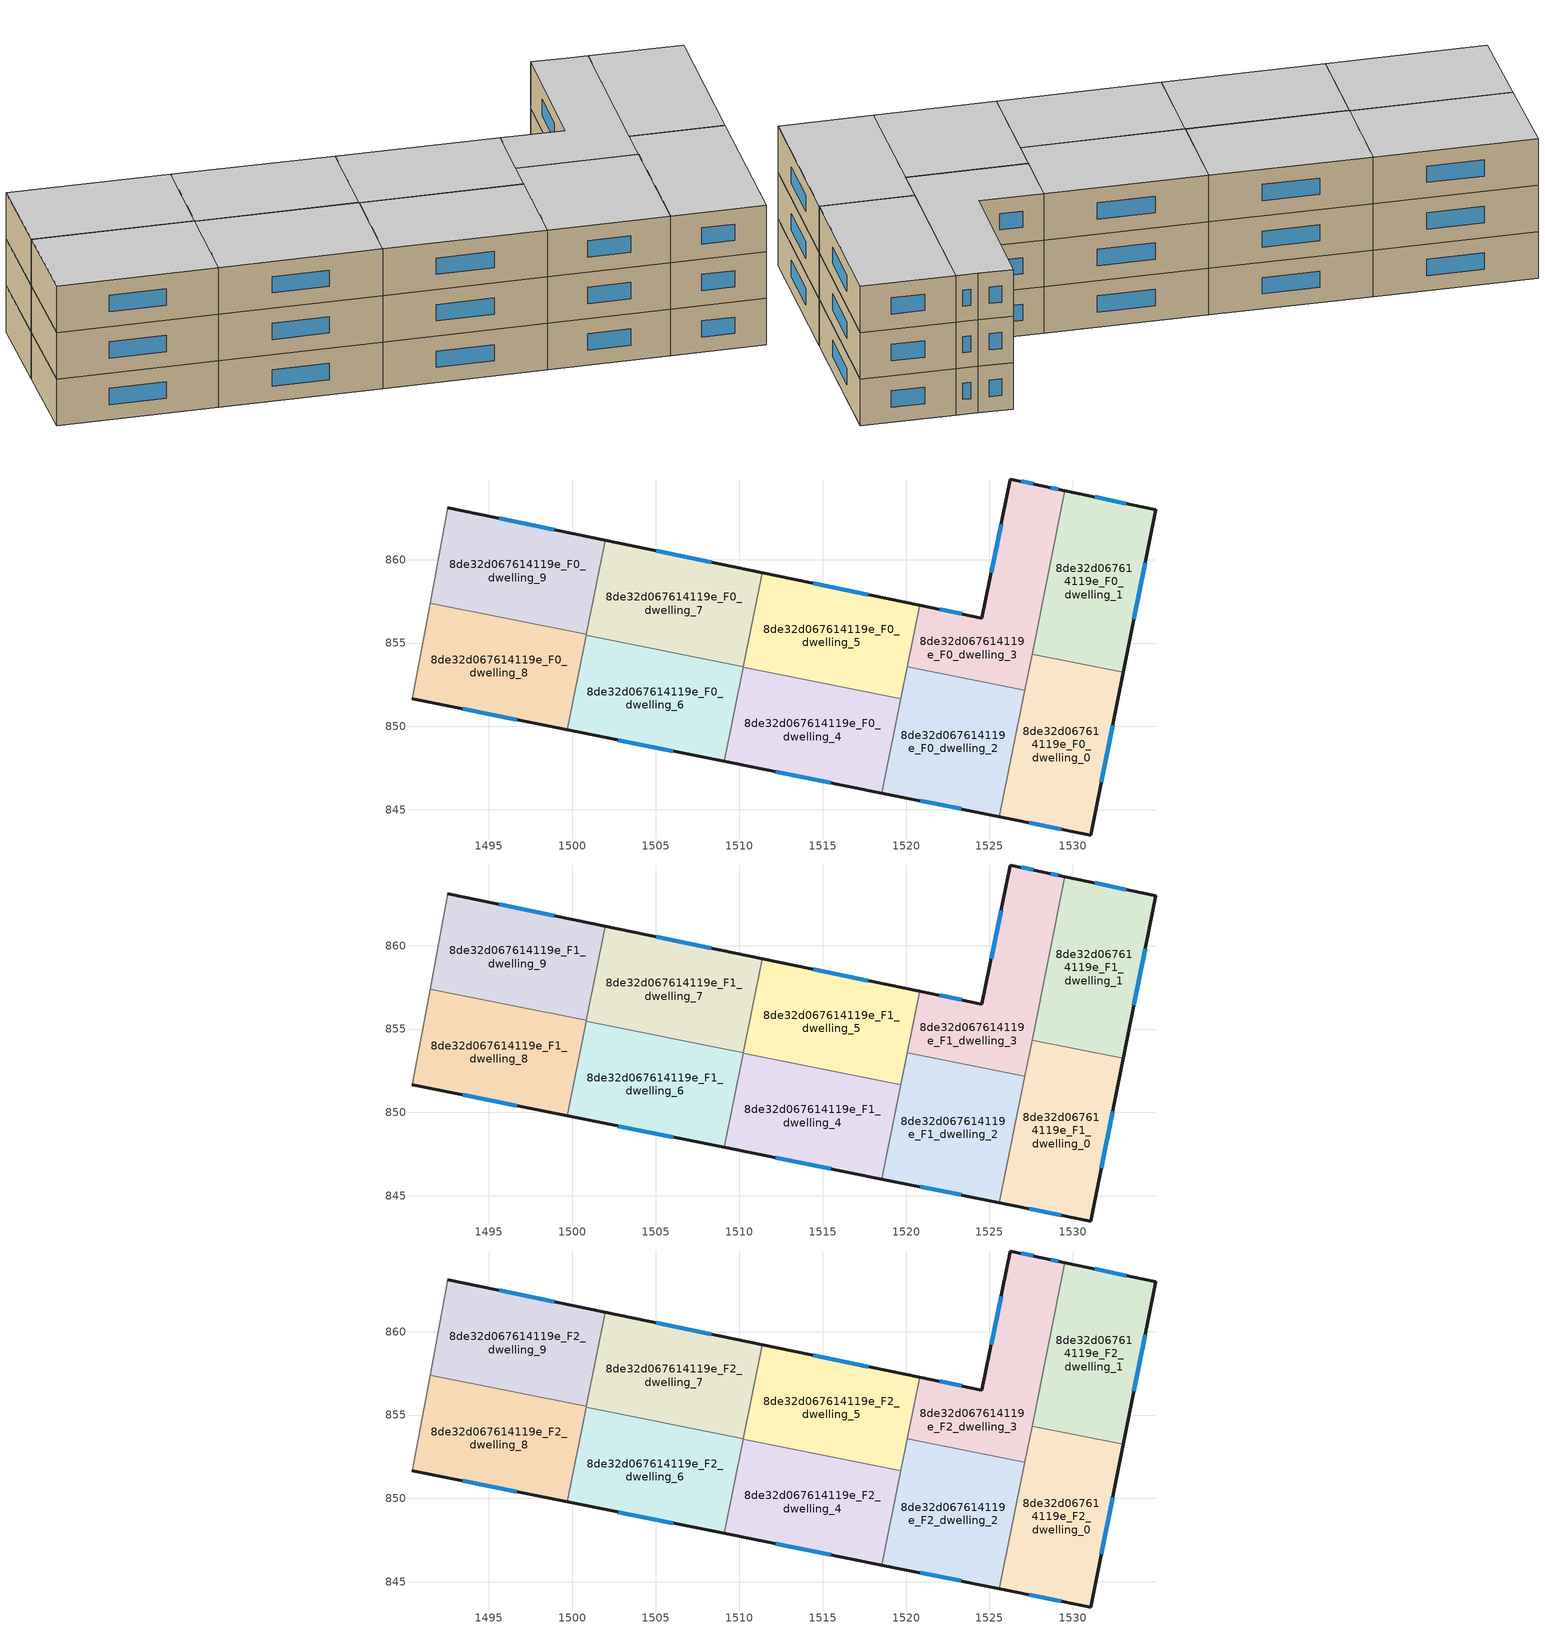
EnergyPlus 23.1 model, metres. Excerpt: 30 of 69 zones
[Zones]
8de32d067614119e_F0_dwelling_0
 floor ground (EU_floor_Construction): 1533.03,853.24 1531.07,843.49 1525.6,844.59 1527.56,854.34 z0
 wall outside (EU_wall_Construction): 1525.6,844.59 1531.07,843.49 1533.03,853.24 z0:3
 wall to 8de32d067614119e_F0_dwelling_1 (EU_wall_Construction): 1533.03,853.24 1527.56,854.34 z0:3
 wall to 8de32d067614119e_F0_dwelling_2 (EU_wall_Construction): 1527.12,852.16 1525.6,844.59 z0:3
 wall to 8de32d067614119e_F0_dwelling_3 (EU_wall_Construction): 1527.56,854.34 1527.12,852.16 z0:3
 window (EU_Window_Construction): 1531.71,846.66 1532.39,850.07 / 1527.38,844.23 1529.3,843.85 z0.98:2.02
8de32d067614119e_F0_dwelling_1
 floor ground (EU_floor_Construction): 1534.97,862.98 1533.03,853.24 1527.56,854.34 1529.53,864.13 z0
 wall outside (EU_wall_Construction): 1533.03,853.24 1534.97,862.98 1529.53,864.13 z0:3
 wall to 8de32d067614119e_F0_dwelling_3 (EU_wall_Construction): 1529.53,864.13 1527.56,854.34 z0:3
 window (EU_Window_Construction): 1533.2,863.35 1531.3,863.75 / 1533.66,856.41 1534.34,859.81 z0.98:2.02
8de32d067614119e_F0_dwelling_2
 floor ground (EU_floor_Construction): 1527.12,852.16 1525.6,844.59 1518.56,846.01 1520.08,853.58 z0
 wall outside (EU_wall_Construction): 1518.56,846.01 1525.6,844.59 z0:3
 wall to 8de32d067614119e_F0_dwelling_3 (EU_wall_Construction): 1527.12,852.16 1520.08,853.58 z0:3
 wall to 8de32d067614119e_F0_dwelling_4 (EU_wall_Construction): 1519.69,851.65 1518.56,846.01 z0:3
 wall to 8de32d067614119e_F0_dwelling_5 (EU_wall_Construction): 1520.08,853.58 1519.69,851.65 z0:3
 window (EU_Window_Construction): 1520.85,845.55 1523.31,845.05 z0.98:2.02
8de32d067614119e_F0_dwelling_3
 floor ground (EU_floor_Construction): 1529.53,864.13 1527.12,852.16 1520.08,853.58 1520.82,857.26 1524.54,856.49 1526.26,864.83 1528.27,864.39 z0
 wall outside (EU_wall_Construction): 1529.53,864.13 1528.27,864.39 1526.26,864.83 1524.54,856.49 1520.82,857.26 z0:3
 wall to 8de32d067614119e_F0_dwelling_5 (EU_wall_Construction): 1520.82,857.26 1520.08,853.58 z0:3
 window (EU_Window_Construction): 1523.33,856.74 1522.03,857.01 / 1525.7,862.12 1525.09,859.2 / 1527.61,864.54 1526.91,864.69 / 1529.12,864.21 1528.68,864.31 z0.98:2.02
8de32d067614119e_F0_dwelling_4
 floor ground (EU_floor_Construction): 1519.69,851.65 1518.56,846.01 1509.1,847.91 1510.23,853.55 z0
 wall outside (EU_wall_Construction): 1509.1,847.91 1518.56,846.01 z0:3
 wall to 8de32d067614119e_F0_dwelling_5 (EU_wall_Construction): 1519.69,851.65 1510.23,853.55 z0:3
 wall to 8de32d067614119e_F0_dwelling_6 (EU_wall_Construction): 1510.23,853.55 1509.1,847.91 z0:3
 window (EU_Window_Construction): 1512.18,847.29 1515.48,846.62 z0.98:2.02
8de32d067614119e_F0_dwelling_5
 floor ground (EU_floor_Construction): 1520.82,857.26 1519.69,851.65 1510.23,853.55 1511.37,859.21 z0
 wall outside (EU_wall_Construction): 1520.82,857.26 1511.37,859.21 z0:3
 wall to 8de32d067614119e_F0_dwelling_7 (EU_wall_Construction): 1511.37,859.21 1510.24,853.57 z0:3
 wall to 8de32d067614119e_F0_dwelling_6 (EU_wall_Construction): 1510.24,853.57 1510.23,853.55 z0:3
 window (EU_Window_Construction): 1517.75,857.89 1514.44,858.58 z0.98:2.02
8de32d067614119e_F0_dwelling_6
 floor ground (EU_floor_Construction): 1510.24,853.57 1509.1,847.91 1499.69,849.8 1500.83,855.46 z0
 wall outside (EU_wall_Construction): 1499.69,849.8 1509.1,847.91 z0:3
 wall to 8de32d067614119e_F0_dwelling_7 (EU_wall_Construction): 1510.24,853.57 1500.83,855.46 z0:3
 wall to 8de32d067614119e_F0_dwelling_8 (EU_wall_Construction): 1500.83,855.46 1499.69,849.8 z0:3
 window (EU_Window_Construction): 1502.75,849.18 1506.04,848.52 z0.98:2.02
8de32d067614119e_F0_dwelling_7
 floor ground (EU_floor_Construction): 1511.37,859.21 1510.24,853.57 1500.83,855.46 1501.97,861.15 z0
 wall outside (EU_wall_Construction): 1511.37,859.21 1501.97,861.15 z0:3
 wall to 8de32d067614119e_F0_dwelling_9 (EU_wall_Construction): 1501.97,861.15 1500.84,855.51 z0:3
 wall to 8de32d067614119e_F0_dwelling_8 (EU_wall_Construction): 1500.84,855.51 1500.83,855.46 z0:3
 window (EU_Window_Construction): 1508.31,859.84 1505.03,860.52 z0.98:2.02
8de32d067614119e_F0_dwelling_8
 floor ground (EU_floor_Construction): 1500.84,855.51 1499.69,849.8 1490.4,851.66 1491.47,857.39 z0
 wall outside (EU_wall_Construction): 1490.4,851.66 1499.69,849.8 z0:3
 wall adiabatic (EU_wall_Construction): 1491.47,857.39 1490.4,851.66 z0:3
 wall to 8de32d067614119e_F0_dwelling_9 (EU_wall_Construction): 1500.84,855.51 1491.47,857.39 z0:3
 window (EU_Window_Construction): 1493.42,851.06 1496.67,850.4 z0.98:2.02
8de32d067614119e_F0_dwelling_9
 floor ground (EU_floor_Construction): 1501.97,861.15 1500.84,855.51 1491.47,857.39 1492.54,863.1 z0
 wall outside (EU_wall_Construction): 1501.97,861.15 1492.54,863.1 z0:3
 wall adiabatic (EU_wall_Construction): 1492.54,863.1 1491.47,857.39 z0:3
 window (EU_Window_Construction): 1498.9,861.79 1495.6,862.47 z0.98:2.02
8de32d067614119e_F1_dwelling_0
 floor to 8de32d067614119e_F0_dwelling_0 (EU_floor_Construction): 1533.03,853.24 1531.07,843.49 1525.6,844.59 1527.56,854.34 z3
 wall outside (EU_wall_Construction): 1525.6,844.59 1531.07,843.49 1533.03,853.24 z3:6
 wall to 8de32d067614119e_F1_dwelling_1 (EU_wall_Construction): 1533.03,853.24 1527.56,854.34 z3:6
 wall to 8de32d067614119e_F1_dwelling_2 (EU_wall_Construction): 1527.12,852.16 1525.6,844.59 z3:6
 wall to 8de32d067614119e_F1_dwelling_3 (EU_wall_Construction): 1527.56,854.34 1527.12,852.16 z3:6
 window (EU_Window_Construction): 1531.71,846.66 1532.39,850.07 / 1527.38,844.23 1529.3,843.85 z3.98:5.02
8de32d067614119e_F1_dwelling_1
 floor to 8de32d067614119e_F0_dwelling_1 (EU_floor_Construction): 1534.97,862.98 1533.03,853.24 1527.56,854.34 1529.53,864.13 z3
 wall outside (EU_wall_Construction): 1533.03,853.24 1534.97,862.98 1529.53,864.13 z3:6
 wall to 8de32d067614119e_F1_dwelling_3 (EU_wall_Construction): 1529.53,864.13 1527.56,854.34 z3:6
 window (EU_Window_Construction): 1533.2,863.35 1531.3,863.75 / 1533.66,856.41 1534.34,859.81 z3.98:5.02
8de32d067614119e_F1_dwelling_2
 floor to 8de32d067614119e_F0_dwelling_2 (EU_floor_Construction): 1527.12,852.16 1525.6,844.59 1518.56,846.01 1520.08,853.58 z3
 wall outside (EU_wall_Construction): 1518.56,846.01 1525.6,844.59 z3:6
 wall to 8de32d067614119e_F1_dwelling_3 (EU_wall_Construction): 1527.12,852.16 1520.08,853.58 z3:6
 wall to 8de32d067614119e_F1_dwelling_4 (EU_wall_Construction): 1519.69,851.65 1518.56,846.01 z3:6
 wall to 8de32d067614119e_F1_dwelling_5 (EU_wall_Construction): 1520.08,853.58 1519.69,851.65 z3:6
 window (EU_Window_Construction): 1520.85,845.55 1523.31,845.05 z3.98:5.02
8de32d067614119e_F1_dwelling_3
 floor to 8de32d067614119e_F0_dwelling_3 (EU_floor_Construction): 1529.53,864.13 1527.12,852.16 1520.08,853.58 1520.82,857.26 1524.54,856.49 1526.26,864.83 1528.27,864.39 z3
 wall outside (EU_wall_Construction): 1529.53,864.13 1528.27,864.39 1526.26,864.83 1524.54,856.49 1520.82,857.26 z3:6
 wall to 8de32d067614119e_F1_dwelling_5 (EU_wall_Construction): 1520.82,857.26 1520.08,853.58 z3:6
 window (EU_Window_Construction): 1523.33,856.74 1522.03,857.01 / 1525.7,862.12 1525.09,859.2 / 1527.61,864.54 1526.91,864.69 / 1529.12,864.21 1528.68,864.31 z3.98:5.02
8de32d067614119e_F1_dwelling_4
 floor to 8de32d067614119e_F0_dwelling_4 (EU_floor_Construction): 1519.69,851.65 1518.56,846.01 1509.1,847.91 1510.23,853.55 z3
 wall outside (EU_wall_Construction): 1509.1,847.91 1518.56,846.01 z3:6
 wall to 8de32d067614119e_F1_dwelling_5 (EU_wall_Construction): 1519.69,851.65 1510.23,853.55 z3:6
 wall to 8de32d067614119e_F1_dwelling_6 (EU_wall_Construction): 1510.23,853.55 1509.1,847.91 z3:6
 window (EU_Window_Construction): 1512.18,847.29 1515.48,846.62 z3.98:5.02
8de32d067614119e_F1_dwelling_5
 floor to 8de32d067614119e_F0_dwelling_5 (EU_floor_Construction): 1520.82,857.26 1519.69,851.65 1510.23,853.55 1511.37,859.21 z3
 wall outside (EU_wall_Construction): 1520.82,857.26 1511.37,859.21 z3:6
 wall to 8de32d067614119e_F1_dwelling_7 (EU_wall_Construction): 1511.37,859.21 1510.24,853.57 z3:6
 wall to 8de32d067614119e_F1_dwelling_6 (EU_wall_Construction): 1510.24,853.57 1510.23,853.55 z3:6
 window (EU_Window_Construction): 1517.75,857.89 1514.44,858.58 z3.98:5.02
8de32d067614119e_F1_dwelling_6
 floor to 8de32d067614119e_F0_dwelling_6 (EU_floor_Construction): 1510.24,853.57 1509.1,847.91 1499.69,849.8 1500.83,855.46 z3
 wall outside (EU_wall_Construction): 1499.69,849.8 1509.1,847.91 z3:6
 wall to 8de32d067614119e_F1_dwelling_7 (EU_wall_Construction): 1510.24,853.57 1500.83,855.46 z3:6
 wall to 8de32d067614119e_F1_dwelling_8 (EU_wall_Construction): 1500.83,855.46 1499.69,849.8 z3:6
 window (EU_Window_Construction): 1502.75,849.18 1506.04,848.52 z3.98:5.02
8de32d067614119e_F1_dwelling_7
 floor to 8de32d067614119e_F0_dwelling_7 (EU_floor_Construction): 1511.37,859.21 1510.24,853.57 1500.83,855.46 1501.97,861.15 z3
 wall outside (EU_wall_Construction): 1511.37,859.21 1501.97,861.15 z3:6
 wall to 8de32d067614119e_F1_dwelling_9 (EU_wall_Construction): 1501.97,861.15 1500.84,855.51 z3:6
 wall to 8de32d067614119e_F1_dwelling_8 (EU_wall_Construction): 1500.84,855.51 1500.83,855.46 z3:6
 window (EU_Window_Construction): 1508.31,859.84 1505.03,860.52 z3.98:5.02
8de32d067614119e_F1_dwelling_8
 floor to 8de32d067614119e_F0_dwelling_8 (EU_floor_Construction): 1500.84,855.51 1499.69,849.8 1490.4,851.66 1491.47,857.39 z3
 wall outside (EU_wall_Construction): 1490.4,851.66 1499.69,849.8 z3:6
 wall adiabatic (EU_wall_Construction): 1491.47,857.39 1490.4,851.66 z3:6
 wall to 8de32d067614119e_F1_dwelling_9 (EU_wall_Construction): 1500.84,855.51 1491.47,857.39 z3:6
 window (EU_Window_Construction): 1493.42,851.06 1496.67,850.4 z3.98:5.02
8de32d067614119e_F1_dwelling_9
 floor to 8de32d067614119e_F0_dwelling_9 (EU_floor_Construction): 1501.97,861.15 1500.84,855.51 1491.47,857.39 1492.54,863.1 z3
 wall outside (EU_wall_Construction): 1501.97,861.15 1492.54,863.1 z3:6
 wall adiabatic (EU_wall_Construction): 1492.54,863.1 1491.47,857.39 z3:6
 window (EU_Window_Construction): 1498.9,861.79 1495.6,862.47 z3.98:5.02
8de32d067614119e_F2_dwelling_0
 floor to 8de32d067614119e_F1_dwelling_0 (EU_floor_Construction): 1533.03,853.24 1531.07,843.49 1525.6,844.59 1527.56,854.34 z6
 wall outside (EU_wall_Construction): 1525.6,844.59 1531.07,843.49 1533.03,853.24 z6:9
 wall to 8de32d067614119e_F2_dwelling_1 (EU_wall_Construction): 1533.03,853.24 1527.56,854.34 z6:9
 wall to 8de32d067614119e_F2_dwelling_2 (EU_wall_Construction): 1527.12,852.16 1525.6,844.59 z6:9
 wall to 8de32d067614119e_F2_dwelling_3 (EU_wall_Construction): 1527.56,854.34 1527.12,852.16 z6:9
 window (EU_Window_Construction): 1531.71,846.66 1532.39,850.07 / 1527.38,844.23 1529.3,843.85 z6.98:8.02
 ceiling to 8de32d067614119e_F3_dwelling_0 (EU_floor_Construction): 1531.07,843.49 1533.03,853.24 1527.56,854.34 1525.6,844.59 z9
8de32d067614119e_F2_dwelling_1
 floor to 8de32d067614119e_F1_dwelling_1 (EU_floor_Construction): 1534.97,862.98 1533.03,853.24 1527.56,854.34 1529.53,864.13 z6
 wall outside (EU_wall_Construction): 1533.03,853.24 1534.97,862.98 1529.53,864.13 z6:9
 wall to 8de32d067614119e_F2_dwelling_3 (EU_wall_Construction): 1529.53,864.13 1527.56,854.34 z6:9
 window (EU_Window_Construction): 1533.2,863.35 1531.3,863.75 / 1533.66,856.41 1534.34,859.81 z6.98:8.02
 ceiling to 8de32d067614119e_F3_dwelling_1 (EU_floor_Construction): 1533.03,853.24 1534.97,862.98 1529.53,864.13 1527.56,854.34 z9
8de32d067614119e_F2_dwelling_2
 floor to 8de32d067614119e_F1_dwelling_2 (EU_floor_Construction): 1527.12,852.16 1525.6,844.59 1518.56,846.01 1520.08,853.58 z6
 wall outside (EU_wall_Construction): 1518.56,846.01 1525.6,844.59 z6:9
 wall to 8de32d067614119e_F2_dwelling_3 (EU_wall_Construction): 1527.12,852.16 1520.08,853.58 z6:9
 wall to 8de32d067614119e_F2_dwelling_4 (EU_wall_Construction): 1519.69,851.65 1518.56,846.01 z6:9
 wall to 8de32d067614119e_F2_dwelling_5 (EU_wall_Construction): 1520.08,853.58 1519.69,851.65 z6:9
 window (EU_Window_Construction): 1520.85,845.55 1523.31,845.05 z6.98:8.02
 ceiling to 8de32d067614119e_F3_dwelling_2 (EU_floor_Construction): 1525.6,844.59 1527.12,852.16 1520.08,853.58 1518.56,846.01 z9
8de32d067614119e_F2_dwelling_3
 floor to 8de32d067614119e_F1_dwelling_3 (EU_floor_Construction): 1529.53,864.13 1527.12,852.16 1520.08,853.58 1520.82,857.26 1524.54,856.49 1526.26,864.83 1528.27,864.39 z6
 wall outside (EU_wall_Construction): 1529.53,864.13 1528.27,864.39 1526.26,864.83 1524.54,856.49 1520.82,857.26 z6:9
 wall to 8de32d067614119e_F2_dwelling_5 (EU_wall_Construction): 1520.82,857.26 1520.08,853.58 z6:9
 window (EU_Window_Construction): 1523.33,856.74 1522.03,857.01 / 1525.7,862.12 1525.09,859.2 / 1527.61,864.54 1526.91,864.69 / 1529.12,864.21 1528.68,864.31 z6.98:8.02
 ceiling to 8de32d067614119e_F3_dwelling_3 (EU_floor_Construction): 1527.12,852.16 1529.53,864.13 1528.27,864.39 1526.26,864.83 1524.54,856.49 1520.82,857.26 1520.08,853.58 z9
8de32d067614119e_F2_dwelling_4
 floor to 8de32d067614119e_F1_dwelling_4 (EU_floor_Construction): 1519.69,851.65 1518.56,846.01 1509.1,847.91 1510.23,853.55 z6
 wall outside (EU_wall_Construction): 1509.1,847.91 1518.56,846.01 z6:9
 wall to 8de32d067614119e_F2_dwelling_5 (EU_wall_Construction): 1519.69,851.65 1510.23,853.55 z6:9
 wall to 8de32d067614119e_F2_dwelling_6 (EU_wall_Construction): 1510.23,853.55 1509.1,847.91 z6:9
 window (EU_Window_Construction): 1512.18,847.29 1515.48,846.62 z6.98:8.02
 ceiling to 8de32d067614119e_F3_dwelling_4 (EU_floor_Construction): 1518.56,846.01 1519.69,851.65 1510.23,853.55 1509.1,847.91 z9
8de32d067614119e_F2_dwelling_5
 floor to 8de32d067614119e_F1_dwelling_5 (EU_floor_Construction): 1520.82,857.26 1519.69,851.65 1510.23,853.55 1511.37,859.21 z6
 wall outside (EU_wall_Construction): 1520.82,857.26 1511.37,859.21 z6:9
 wall to 8de32d067614119e_F2_dwelling_7 (EU_wall_Construction): 1511.37,859.21 1510.24,853.57 z6:9
 wall to 8de32d067614119e_F2_dwelling_6 (EU_wall_Construction): 1510.24,853.57 1510.23,853.55 z6:9
 window (EU_Window_Construction): 1517.75,857.89 1514.44,858.58 z6.98:8.02
 ceiling to 8de32d067614119e_F3_dwelling_5 (EU_floor_Construction): 1519.69,851.65 1520.82,857.26 1511.37,859.21 1510.23,853.55 z9
8de32d067614119e_F2_dwelling_6
 floor to 8de32d067614119e_F1_dwelling_6 (EU_floor_Construction): 1510.24,853.57 1509.1,847.91 1499.69,849.8 1500.83,855.46 z6
 wall outside (EU_wall_Construction): 1499.69,849.8 1509.1,847.91 z6:9
 wall to 8de32d067614119e_F2_dwelling_7 (EU_wall_Construction): 1510.24,853.57 1500.83,855.46 z6:9
 wall to 8de32d067614119e_F2_dwelling_8 (EU_wall_Construction): 1500.83,855.46 1499.69,849.8 z6:9
 window (EU_Window_Construction): 1502.75,849.18 1506.04,848.52 z6.98:8.02
 ceiling to 8de32d067614119e_F3_dwelling_6 (EU_floor_Construction): 1509.1,847.91 1510.24,853.57 1500.83,855.46 1499.69,849.8 z9
8de32d067614119e_F2_dwelling_7
 floor to 8de32d067614119e_F1_dwelling_7 (EU_floor_Construction): 1511.37,859.21 1510.24,853.57 1500.83,855.46 1501.97,861.15 z6
 wall outside (EU_wall_Construction): 1511.37,859.21 1501.97,861.15 z6:9
 wall to 8de32d067614119e_F2_dwelling_9 (EU_wall_Construction): 1501.97,861.15 1500.84,855.51 z6:9
 wall to 8de32d067614119e_F2_dwelling_8 (EU_wall_Construction): 1500.84,855.51 1500.83,855.46 z6:9
 window (EU_Window_Construction): 1508.31,859.84 1505.03,860.52 z6.98:8.02
 ceiling to 8de32d067614119e_F3_dwelling_7 (EU_floor_Construction): 1510.24,853.57 1511.37,859.21 1501.97,861.15 1500.83,855.46 z9
8de32d067614119e_F2_dwelling_8
 floor to 8de32d067614119e_F1_dwelling_8 (EU_floor_Construction): 1500.84,855.51 1499.69,849.8 1490.4,851.66 1491.47,857.39 z6
 wall outside (EU_wall_Construction): 1490.4,851.66 1499.69,849.8 z6:9
 wall adiabatic (EU_wall_Construction): 1491.47,857.39 1490.4,851.66 z6:9
 wall to 8de32d067614119e_F2_dwelling_9 (EU_wall_Construction): 1500.84,855.51 1491.47,857.39 z6:9
 window (EU_Window_Construction): 1493.42,851.06 1496.67,850.4 z6.98:8.02
 ceiling to 8de32d067614119e_F3_dwelling_8 (EU_floor_Construction): 1499.69,849.8 1500.84,855.51 1491.47,857.39 1490.4,851.66 z9
8de32d067614119e_F2_dwelling_9
 floor to 8de32d067614119e_F1_dwelling_9 (EU_floor_Construction): 1501.97,861.15 1500.84,855.51 1491.47,857.39 1492.54,863.1 z6
 wall outside (EU_wall_Construction): 1501.97,861.15 1492.54,863.1 z6:9
 wall adiabatic (EU_wall_Construction): 1492.54,863.1 1491.47,857.39 z6:9
 window (EU_Window_Construction): 1498.9,861.79 1495.6,862.47 z6.98:8.02
 ceiling to 8de32d067614119e_F3_dwelling_9 (EU_floor_Construction): 1500.84,855.51 1501.97,861.15 1492.54,863.1 1491.47,857.39 z9
[Building]
EU S2 Campaign: North Axis=0; Terrain=City; Solar Distribution=FullExterior
[Site:Location]
Bologna: Latitude=44.5; Longitude=11.25; Time Zone=1; Elevation=37
[SizingPeriod:WeatherFileDays]
AnnualSizingPeriod: Begin Month=1; Begin Day of Month=1; End Month=12; End Day of Month=31; Day of Week for Start Day=Monday; Use Weather File Daylight Saving Period=No; Use Weather File Rain and Snow Indicators=No
[MATERIAL]
EU_InternalMass_Material: Roughness=MediumRough; Thickness=0.1; Conductivity=1; Density=1800; Specific Heat=900; Thermal Absorptance=0.9; Solar Absorptance=0.7; Visible Absorptance=0.7
[MATERIAL:NOMASS] Roughness=MediumRough; Thermal Absorptance=0.9; Solar Absorptance=0.7; Visible Absorptance=0.7
Name | Thermal Resistance
EU_wall_NoMass | 0.905828
EU_floor_NoMass | 0.67114
[WINDOWMATERIAL:SIMPLEGLAZINGSYSTEM]
EU_Window_SimpleGlazing: UFactor=4.52486; Solar Heat Gain Coefficient=0.85; Visible Transmittance=0.85
[CONSTRUCTION]
EU_wall_Construction: EU_wall_NoMass
EU_floor_Construction: EU_floor_NoMass
EU_Window_Construction: EU_Window_SimpleGlazing
EU_InternalMass_Construction: EU_InternalMass_Material
[ZONE] Type=1; Multiplier=1; Ceiling Height=autocalculate; Floor Area=autocalculate; Part of Total Floor Area=Yes
Name | Volume
8de32d067614119e_F0_dwelling_0; 8de32d067614119e_F1_dwelling_0; 8de32d067614119e_F2_dwelling_0 | 166.42
8de32d067614119e_F0_dwelling_1; 8de32d067614119e_F1_dwelling_1; 8de32d067614119e_F2_dwelling_1 | 166.427
8de32d067614119e_F0_dwelling_2; 8de32d067614119e_F1_dwelling_2; 8de32d067614119e_F2_dwelling_2 | 166.444
8de32d067614119e_F0_dwelling_3; 8de32d067614119e_F1_dwelling_3; 8de32d067614119e_F2_dwelling_3 | 166.434
8de32d067614119e_F0_dwelling_4; 8de32d067614119e_F1_dwelling_4; 8de32d067614119e_F2_dwelling_4 | 166.46
8de32d067614119e_F0_dwelling_5; 8de32d067614119e_F1_dwelling_5; 8de32d067614119e_F2_dwelling_5 | 166.443
8de32d067614119e_F0_dwelling_6; 8de32d067614119e_F1_dwelling_6; 8de32d067614119e_F2_dwelling_6 | 166.455
8de32d067614119e_F0_dwelling_7; 8de32d067614119e_F1_dwelling_7; 8de32d067614119e_F2_dwelling_7 | 166.442
8de32d067614119e_F0_dwelling_8; 8de32d067614119e_F1_dwelling_8; 8de32d067614119e_F2_dwelling_8 | 166.433
8de32d067614119e_F0_dwelling_9; 8de32d067614119e_F1_dwelling_9; 8de32d067614119e_F2_dwelling_9 | 166.438
[INTERNALMASS] Construction=EU_InternalMass_Construction
Name | Zone or ZoneList | Surface Area
8de32d067614119e_F0_dwelling_0_EU_InternalMass | 8de32d067614119e_F0_dwelling_0 | 55.4737
8de32d067614119e_F0_dwelling_1_EU_InternalMass | 8de32d067614119e_F0_dwelling_1 | 55.4759
8de32d067614119e_F0_dwelling_2_EU_InternalMass | 8de32d067614119e_F0_dwelling_2 | 55.484
8de32d067614119e_F0_dwelling_3_EU_InternalMass | 8de32d067614119e_F0_dwelling_3 | 55.4775
8de32d067614119e_F0_dwelling_4_EU_InternalMass | 8de32d067614119e_F0_dwelling_4 | 55.4868
8de32d067614119e_F0_dwelling_5_EU_InternalMass | 8de32d067614119e_F0_dwelling_5 | 55.4805
8de32d067614119e_F0_dwelling_6_EU_InternalMass | 8de32d067614119e_F0_dwelling_6 | 55.4849
8de32d067614119e_F0_dwelling_7_EU_InternalMass | 8de32d067614119e_F0_dwelling_7 | 55.4805
8de32d067614119e_F0_dwelling_8_EU_InternalMass | 8de32d067614119e_F0_dwelling_8 | 55.4773
8de32d067614119e_F0_dwelling_9_EU_InternalMass | 8de32d067614119e_F0_dwelling_9 | 55.4794
8de32d067614119e_F1_dwelling_0_EU_InternalMass | 8de32d067614119e_F1_dwelling_0 | 55.4737
8de32d067614119e_F1_dwelling_1_EU_InternalMass | 8de32d067614119e_F1_dwelling_1 | 55.4759
8de32d067614119e_F1_dwelling_2_EU_InternalMass | 8de32d067614119e_F1_dwelling_2 | 55.484
8de32d067614119e_F1_dwelling_3_EU_InternalMass | 8de32d067614119e_F1_dwelling_3 | 55.4775
8de32d067614119e_F1_dwelling_4_EU_InternalMass | 8de32d067614119e_F1_dwelling_4 | 55.4868
8de32d067614119e_F1_dwelling_5_EU_InternalMass | 8de32d067614119e_F1_dwelling_5 | 55.4805
8de32d067614119e_F1_dwelling_6_EU_InternalMass | 8de32d067614119e_F1_dwelling_6 | 55.4849
8de32d067614119e_F1_dwelling_7_EU_InternalMass | 8de32d067614119e_F1_dwelling_7 | 55.4805
8de32d067614119e_F1_dwelling_8_EU_InternalMass | 8de32d067614119e_F1_dwelling_8 | 55.4773
8de32d067614119e_F1_dwelling_9_EU_InternalMass | 8de32d067614119e_F1_dwelling_9 | 55.4794
8de32d067614119e_F2_dwelling_0_EU_InternalMass | 8de32d067614119e_F2_dwelling_0 | 55.4737
8de32d067614119e_F2_dwelling_1_EU_InternalMass | 8de32d067614119e_F2_dwelling_1 | 55.4759
8de32d067614119e_F2_dwelling_2_EU_InternalMass | 8de32d067614119e_F2_dwelling_2 | 55.484
8de32d067614119e_F2_dwelling_3_EU_InternalMass | 8de32d067614119e_F2_dwelling_3 | 55.4775
8de32d067614119e_F2_dwelling_4_EU_InternalMass | 8de32d067614119e_F2_dwelling_4 | 55.4868
8de32d067614119e_F2_dwelling_5_EU_InternalMass | 8de32d067614119e_F2_dwelling_5 | 55.4805
8de32d067614119e_F2_dwelling_6_EU_InternalMass | 8de32d067614119e_F2_dwelling_6 | 55.4849
8de32d067614119e_F2_dwelling_7_EU_InternalMass | 8de32d067614119e_F2_dwelling_7 | 55.4805
8de32d067614119e_F2_dwelling_8_EU_InternalMass | 8de32d067614119e_F2_dwelling_8 | 55.4773
8de32d067614119e_F2_dwelling_9_EU_InternalMass | 8de32d067614119e_F2_dwelling_9 | 55.4794
[OTHEREQUIPMENT] Fuel Type=Electricity; Design Level Calculation Method=Watts/Area; Power per Zone Floor Area=1; Fraction Latent=0; Fraction Radiant=0; Fraction Lost=0; Carbon Dioxide Generation Rate=0; EndUse Subcategory=EU_Step8_InternalGains
Name | Zone or ZoneList or Space or SpaceList | Schedule
EU_Step8_InternalGain_8de32d067614119e_F0_dwelling_0_f000 | 8de32d067614119e_F0_dwelling_0 | EU_Step8_GainSchedule_8de32d067614119e_F0_dwelling_0_f000
EU_Step8_InternalGain_8de32d067614119e_F0_dwelling_1_f000 | 8de32d067614119e_F0_dwelling_1 | EU_Step8_GainSchedule_8de32d067614119e_F0_dwelling_1_f000
EU_Step8_InternalGain_8de32d067614119e_F0_dwelling_2_f000 | 8de32d067614119e_F0_dwelling_2 | EU_Step8_GainSchedule_8de32d067614119e_F0_dwelling_2_f000
EU_Step8_InternalGain_8de32d067614119e_F0_dwelling_3_f000 | 8de32d067614119e_F0_dwelling_3 | EU_Step8_GainSchedule_8de32d067614119e_F0_dwelling_3_f000
EU_Step8_InternalGain_8de32d067614119e_F0_dwelling_4_f000 | 8de32d067614119e_F0_dwelling_4 | EU_Step8_GainSchedule_8de32d067614119e_F0_dwelling_4_f000
EU_Step8_InternalGain_8de32d067614119e_F0_dwelling_5_f000 | 8de32d067614119e_F0_dwelling_5 | EU_Step8_GainSchedule_8de32d067614119e_F0_dwelling_5_f000
EU_Step8_InternalGain_8de32d067614119e_F0_dwelling_6_f000 | 8de32d067614119e_F0_dwelling_6 | EU_Step8_GainSchedule_8de32d067614119e_F0_dwelling_6_f000
EU_Step8_InternalGain_8de32d067614119e_F0_dwelling_7_f000 | 8de32d067614119e_F0_dwelling_7 | EU_Step8_GainSchedule_8de32d067614119e_F0_dwelling_7_f000
EU_Step8_InternalGain_8de32d067614119e_F0_dwelling_8_f000 | 8de32d067614119e_F0_dwelling_8 | EU_Step8_GainSchedule_8de32d067614119e_F0_dwelling_8_f000
EU_Step8_InternalGain_8de32d067614119e_F0_dwelling_9_f000 | 8de32d067614119e_F0_dwelling_9 | EU_Step8_GainSchedule_8de32d067614119e_F0_dwelling_9_f000
EU_Step8_InternalGain_8de32d067614119e_F1_dwelling_0_f000 | 8de32d067614119e_F1_dwelling_0 | EU_Step8_GainSchedule_8de32d067614119e_F1_dwelling_0_f000
EU_Step8_InternalGain_8de32d067614119e_F1_dwelling_1_f000 | 8de32d067614119e_F1_dwelling_1 | EU_Step8_GainSchedule_8de32d067614119e_F1_dwelling_1_f000
EU_Step8_InternalGain_8de32d067614119e_F1_dwelling_2_f000 | 8de32d067614119e_F1_dwelling_2 | EU_Step8_GainSchedule_8de32d067614119e_F1_dwelling_2_f000
EU_Step8_InternalGain_8de32d067614119e_F1_dwelling_3_f000 | 8de32d067614119e_F1_dwelling_3 | EU_Step8_GainSchedule_8de32d067614119e_F1_dwelling_3_f000
EU_Step8_InternalGain_8de32d067614119e_F1_dwelling_4_f000 | 8de32d067614119e_F1_dwelling_4 | EU_Step8_GainSchedule_8de32d067614119e_F1_dwelling_4_f000
EU_Step8_InternalGain_8de32d067614119e_F1_dwelling_5_f000 | 8de32d067614119e_F1_dwelling_5 | EU_Step8_GainSchedule_8de32d067614119e_F1_dwelling_5_f000
EU_Step8_InternalGain_8de32d067614119e_F1_dwelling_6_f000 | 8de32d067614119e_F1_dwelling_6 | EU_Step8_GainSchedule_8de32d067614119e_F1_dwelling_6_f000
EU_Step8_InternalGain_8de32d067614119e_F1_dwelling_7_f000 | 8de32d067614119e_F1_dwelling_7 | EU_Step8_GainSchedule_8de32d067614119e_F1_dwelling_7_f000
EU_Step8_InternalGain_8de32d067614119e_F1_dwelling_8_f000 | 8de32d067614119e_F1_dwelling_8 | EU_Step8_GainSchedule_8de32d067614119e_F1_dwelling_8_f000
EU_Step8_InternalGain_8de32d067614119e_F1_dwelling_9_f000 | 8de32d067614119e_F1_dwelling_9 | EU_Step8_GainSchedule_8de32d067614119e_F1_dwelling_9_f000
EU_Step8_InternalGain_8de32d067614119e_F2_dwelling_0_f000 | 8de32d067614119e_F2_dwelling_0 | EU_Step8_GainSchedule_8de32d067614119e_F2_dwelling_0_f000
EU_Step8_InternalGain_8de32d067614119e_F2_dwelling_1_f000 | 8de32d067614119e_F2_dwelling_1 | EU_Step8_GainSchedule_8de32d067614119e_F2_dwelling_1_f000
EU_Step8_InternalGain_8de32d067614119e_F2_dwelling_2_f000 | 8de32d067614119e_F2_dwelling_2 | EU_Step8_GainSchedule_8de32d067614119e_F2_dwelling_2_f000
EU_Step8_InternalGain_8de32d067614119e_F2_dwelling_3_f000 | 8de32d067614119e_F2_dwelling_3 | EU_Step8_GainSchedule_8de32d067614119e_F2_dwelling_3_f000
EU_Step8_InternalGain_8de32d067614119e_F2_dwelling_4_f000 | 8de32d067614119e_F2_dwelling_4 | EU_Step8_GainSchedule_8de32d067614119e_F2_dwelling_4_f000
EU_Step8_InternalGain_8de32d067614119e_F2_dwelling_5_f000 | 8de32d067614119e_F2_dwelling_5 | EU_Step8_GainSchedule_8de32d067614119e_F2_dwelling_5_f000
EU_Step8_InternalGain_8de32d067614119e_F2_dwelling_6_f000 | 8de32d067614119e_F2_dwelling_6 | EU_Step8_GainSchedule_8de32d067614119e_F2_dwelling_6_f000
EU_Step8_InternalGain_8de32d067614119e_F2_dwelling_7_f000 | 8de32d067614119e_F2_dwelling_7 | EU_Step8_GainSchedule_8de32d067614119e_F2_dwelling_7_f000
EU_Step8_InternalGain_8de32d067614119e_F2_dwelling_8_f000 | 8de32d067614119e_F2_dwelling_8 | EU_Step8_GainSchedule_8de32d067614119e_F2_dwelling_8_f000
EU_Step8_InternalGain_8de32d067614119e_F2_dwelling_9_f000 | 8de32d067614119e_F2_dwelling_9 | EU_Step8_GainSchedule_8de32d067614119e_F2_dwelling_9_f000
[ZONEVENTILATION:DESIGNFLOWRATE] Schedule=EU_AlwaysOn; Design Flow Rate Calculation Method=AirChanges/Hour; Air Changes per Hour=0.73129; Ventilation Type=Natural; Fan Pressure Rise=0; Fan Total Efficiency=1; Constant Term Coefficient=1; Temperature Term Coefficient=0; Velocity Term Coefficient=0; Velocity Squared Term Coefficient=0; Minimum Indoor Temperature=-100; Maximum Indoor Temperature=100; Delta Temperature=-100; Minimum Outdoor Temperature=-100; Maximum Outdoor Temperature=100; Maximum Wind Speed=40
Name | Zone or ZoneList or Space or SpaceList
EU_ConstantAir_8de32d067614119e_F0_dwelling_0 | 8de32d067614119e_F0_dwelling_0
EU_ConstantAir_8de32d067614119e_F0_dwelling_1 | 8de32d067614119e_F0_dwelling_1
EU_ConstantAir_8de32d067614119e_F0_dwelling_2 | 8de32d067614119e_F0_dwelling_2
EU_ConstantAir_8de32d067614119e_F0_dwelling_3 | 8de32d067614119e_F0_dwelling_3
EU_ConstantAir_8de32d067614119e_F0_dwelling_4 | 8de32d067614119e_F0_dwelling_4
EU_ConstantAir_8de32d067614119e_F0_dwelling_5 | 8de32d067614119e_F0_dwelling_5
EU_ConstantAir_8de32d067614119e_F0_dwelling_6 | 8de32d067614119e_F0_dwelling_6
EU_ConstantAir_8de32d067614119e_F0_dwelling_7 | 8de32d067614119e_F0_dwelling_7
EU_ConstantAir_8de32d067614119e_F0_dwelling_8 | 8de32d067614119e_F0_dwelling_8
EU_ConstantAir_8de32d067614119e_F0_dwelling_9 | 8de32d067614119e_F0_dwelling_9
EU_ConstantAir_8de32d067614119e_F1_dwelling_0 | 8de32d067614119e_F1_dwelling_0
EU_ConstantAir_8de32d067614119e_F1_dwelling_1 | 8de32d067614119e_F1_dwelling_1
EU_ConstantAir_8de32d067614119e_F1_dwelling_2 | 8de32d067614119e_F1_dwelling_2
EU_ConstantAir_8de32d067614119e_F1_dwelling_3 | 8de32d067614119e_F1_dwelling_3
EU_ConstantAir_8de32d067614119e_F1_dwelling_4 | 8de32d067614119e_F1_dwelling_4
EU_ConstantAir_8de32d067614119e_F1_dwelling_5 | 8de32d067614119e_F1_dwelling_5
EU_ConstantAir_8de32d067614119e_F1_dwelling_6 | 8de32d067614119e_F1_dwelling_6
EU_ConstantAir_8de32d067614119e_F1_dwelling_7 | 8de32d067614119e_F1_dwelling_7
EU_ConstantAir_8de32d067614119e_F1_dwelling_8 | 8de32d067614119e_F1_dwelling_8
EU_ConstantAir_8de32d067614119e_F1_dwelling_9 | 8de32d067614119e_F1_dwelling_9
EU_ConstantAir_8de32d067614119e_F2_dwelling_0 | 8de32d067614119e_F2_dwelling_0
EU_ConstantAir_8de32d067614119e_F2_dwelling_1 | 8de32d067614119e_F2_dwelling_1
EU_ConstantAir_8de32d067614119e_F2_dwelling_2 | 8de32d067614119e_F2_dwelling_2
EU_ConstantAir_8de32d067614119e_F2_dwelling_3 | 8de32d067614119e_F2_dwelling_3
EU_ConstantAir_8de32d067614119e_F2_dwelling_4 | 8de32d067614119e_F2_dwelling_4
EU_ConstantAir_8de32d067614119e_F2_dwelling_5 | 8de32d067614119e_F2_dwelling_5
EU_ConstantAir_8de32d067614119e_F2_dwelling_6 | 8de32d067614119e_F2_dwelling_6
EU_ConstantAir_8de32d067614119e_F2_dwelling_7 | 8de32d067614119e_F2_dwelling_7
EU_ConstantAir_8de32d067614119e_F2_dwelling_8 | 8de32d067614119e_F2_dwelling_8
EU_ConstantAir_8de32d067614119e_F2_dwelling_9 | 8de32d067614119e_F2_dwelling_9
[HVACTEMPLATE:THERMOSTAT] Constant Heating Setpoint=20; Constant Cooling Setpoint=50
EU_HeatOnly_8de32d067614119e_F0_dwelling_0; EU_HeatOnly_8de32d067614119e_F0_dwelling_1; EU_HeatOnly_8de32d067614119e_F0_dwelling_2; EU_HeatOnly_8de32d067614119e_F0_dwelling_3; EU_HeatOnly_8de32d067614119e_F0_dwelling_4; EU_HeatOnly_8de32d067614119e_F0_dwelling_5; EU_HeatOnly_8de32d067614119e_F0_dwelling_6; EU_HeatOnly_8de32d067614119e_F0_dwelling_7; EU_HeatOnly_8de32d067614119e_F0_dwelling_8; EU_HeatOnly_8de32d067614119e_F0_dwelling_9; EU_HeatOnly_8de32d067614119e_F1_dwelling_0; EU_HeatOnly_8de32d067614119e_F1_dwelling_1; EU_HeatOnly_8de32d067614119e_F1_dwelling_2; EU_HeatOnly_8de32d067614119e_F1_dwelling_3; EU_HeatOnly_8de32d067614119e_F1_dwelling_4; EU_HeatOnly_8de32d067614119e_F1_dwelling_5; EU_HeatOnly_8de32d067614119e_F1_dwelling_6; EU_HeatOnly_8de32d067614119e_F1_dwelling_7; EU_HeatOnly_8de32d067614119e_F1_dwelling_8; EU_HeatOnly_8de32d067614119e_F1_dwelling_9; EU_HeatOnly_8de32d067614119e_F2_dwelling_0; EU_HeatOnly_8de32d067614119e_F2_dwelling_1; EU_HeatOnly_8de32d067614119e_F2_dwelling_2; EU_HeatOnly_8de32d067614119e_F2_dwelling_3; EU_HeatOnly_8de32d067614119e_F2_dwelling_4; EU_HeatOnly_8de32d067614119e_F2_dwelling_5; EU_HeatOnly_8de32d067614119e_F2_dwelling_6; EU_HeatOnly_8de32d067614119e_F2_dwelling_7; EU_HeatOnly_8de32d067614119e_F2_dwelling_8; EU_HeatOnly_8de32d067614119e_F2_dwelling_9; EU_HeatOnly_8de32d067614119e_F3_dwelling_0; EU_HeatOnly_8de32d067614119e_F3_dwelling_1; EU_HeatOnly_8de32d067614119e_F3_dwelling_2; EU_HeatOnly_8de32d067614119e_F3_dwelling_3; EU_HeatOnly_8de32d067614119e_F3_dwelling_4; EU_HeatOnly_8de32d067614119e_F3_dwelling_5; EU_HeatOnly_8de32d067614119e_F3_dwelling_6; EU_HeatOnly_8de32d067614119e_F3_dwelling_7; EU_HeatOnly_8de32d067614119e_F3_dwelling_8; EU_HeatOnly_8de32d067614119e_F3_dwelling_9; EU_HeatOnly_8de32d067614119e_F4_dwelling_0; EU_HeatOnly_8de32d067614119e_F4_dwelling_1; EU_HeatOnly_8de32d067614119e_F4_dwelling_2; EU_HeatOnly_8de32d067614119e_F4_dwelling_3; EU_HeatOnly_8de32d067614119e_F4_dwelling_4; EU_HeatOnly_8de32d067614119e_F4_dwelling_5; EU_HeatOnly_8de32d067614119e_F4_dwelling_6; EU_HeatOnly_8de32d067614119e_F4_dwelling_7; EU_HeatOnly_8de32d067614119e_F4_dwelling_8; EU_HeatOnly_8de32d067614119e_F4_dwelling_9; EU_HeatOnly_8de32d067614119e_F5_dwelling_0; EU_HeatOnly_8de32d067614119e_F5_dwelling_1; EU_HeatOnly_8de32d067614119e_F5_dwelling_2; EU_HeatOnly_8de32d067614119e_F5_dwelling_3; EU_HeatOnly_8de32d067614119e_F5_dwelling_4; EU_HeatOnly_8de32d067614119e_F5_dwelling_5; EU_HeatOnly_8de32d067614119e_F5_dwelling_6; EU_HeatOnly_8de32d067614119e_F5_dwelling_7; EU_HeatOnly_8de32d067614119e_F5_dwelling_8; EU_HeatOnly_8de32d067614119e_F5_dwelling_9; EU_HeatOnly_8de32d067614119e_F6_dwelling_0; EU_HeatOnly_8de32d067614119e_F6_dwelling_1; EU_HeatOnly_8de32d067614119e_F6_dwelling_2; EU_HeatOnly_8de32d067614119e_F6_dwelling_3; EU_HeatOnly_8de32d067614119e_F6_dwelling_4; EU_HeatOnly_8de32d067614119e_F6_dwelling_5; EU_HeatOnly_8de32d067614119e_F6_dwelling_6; EU_HeatOnly_8de32d067614119e_F6_dwelling_7; EU_HeatOnly_8de32d067614119e_F6_dwelling_8
[HVACTEMPLATE:ZONE:IDEALLOADSAIRSYSTEM] System Availability Schedule=EU_AlwaysOn; Maximum Heating Supply Air Temperature=50; Minimum Cooling Supply Air Temperature=13; Maximum Heating Supply Air Humidity Ratio=0.0156; Minimum Cooling Supply Air Humidity Ratio=0.0077; Heating Limit=NoLimit; Cooling Limit=NoLimit; Heating Availability Schedule=EU_AlwaysOn; Cooling Availability Schedule=EU_CoolingOff; Dehumidification Control Type=ConstantSensibleHeatRatio; Cooling Sensible Heat Ratio=0.7; Dehumidification Setpoint=60; Humidification Control Type=None; Humidification Setpoint=30; Outdoor Air Method=None; Outdoor Air Flow Rate per Person=0.00944; Outdoor Air Flow Rate per Zone Floor Area=0; Outdoor Air Flow Rate per Zone=0; Demand Controlled Ventilation Type=None; Outdoor Air Economizer Type=NoEconomizer; Heat Recovery Type=None; Sensible Heat Recovery Effectiveness=0.7; Latent Heat Recovery Effectiveness=0.65
Name | Template Thermostat
8de32d067614119e_F0_dwelling_0 | EU_HeatOnly_8de32d067614119e_F0_dwelling_0
8de32d067614119e_F0_dwelling_1 | EU_HeatOnly_8de32d067614119e_F0_dwelling_1
8de32d067614119e_F0_dwelling_2 | EU_HeatOnly_8de32d067614119e_F0_dwelling_2
8de32d067614119e_F0_dwelling_3 | EU_HeatOnly_8de32d067614119e_F0_dwelling_3
8de32d067614119e_F0_dwelling_4 | EU_HeatOnly_8de32d067614119e_F0_dwelling_4
8de32d067614119e_F0_dwelling_5 | EU_HeatOnly_8de32d067614119e_F0_dwelling_5
8de32d067614119e_F0_dwelling_6 | EU_HeatOnly_8de32d067614119e_F0_dwelling_6
8de32d067614119e_F0_dwelling_7 | EU_HeatOnly_8de32d067614119e_F0_dwelling_7
8de32d067614119e_F0_dwelling_8 | EU_HeatOnly_8de32d067614119e_F0_dwelling_8
8de32d067614119e_F0_dwelling_9 | EU_HeatOnly_8de32d067614119e_F0_dwelling_9
8de32d067614119e_F1_dwelling_0 | EU_HeatOnly_8de32d067614119e_F1_dwelling_0
8de32d067614119e_F1_dwelling_1 | EU_HeatOnly_8de32d067614119e_F1_dwelling_1
8de32d067614119e_F1_dwelling_2 | EU_HeatOnly_8de32d067614119e_F1_dwelling_2
8de32d067614119e_F1_dwelling_3 | EU_HeatOnly_8de32d067614119e_F1_dwelling_3
8de32d067614119e_F1_dwelling_4 | EU_HeatOnly_8de32d067614119e_F1_dwelling_4
8de32d067614119e_F1_dwelling_5 | EU_HeatOnly_8de32d067614119e_F1_dwelling_5
8de32d067614119e_F1_dwelling_6 | EU_HeatOnly_8de32d067614119e_F1_dwelling_6
8de32d067614119e_F1_dwelling_7 | EU_HeatOnly_8de32d067614119e_F1_dwelling_7
8de32d067614119e_F1_dwelling_8 | EU_HeatOnly_8de32d067614119e_F1_dwelling_8
8de32d067614119e_F1_dwelling_9 | EU_HeatOnly_8de32d067614119e_F1_dwelling_9
8de32d067614119e_F2_dwelling_0 | EU_HeatOnly_8de32d067614119e_F2_dwelling_0
8de32d067614119e_F2_dwelling_1 | EU_HeatOnly_8de32d067614119e_F2_dwelling_1
8de32d067614119e_F2_dwelling_2 | EU_HeatOnly_8de32d067614119e_F2_dwelling_2
8de32d067614119e_F2_dwelling_3 | EU_HeatOnly_8de32d067614119e_F2_dwelling_3
8de32d067614119e_F2_dwelling_4 | EU_HeatOnly_8de32d067614119e_F2_dwelling_4
8de32d067614119e_F2_dwelling_5 | EU_HeatOnly_8de32d067614119e_F2_dwelling_5
8de32d067614119e_F2_dwelling_6 | EU_HeatOnly_8de32d067614119e_F2_dwelling_6
8de32d067614119e_F2_dwelling_7 | EU_HeatOnly_8de32d067614119e_F2_dwelling_7
8de32d067614119e_F2_dwelling_8 | EU_HeatOnly_8de32d067614119e_F2_dwelling_8
8de32d067614119e_F2_dwelling_9 | EU_HeatOnly_8de32d067614119e_F2_dwelling_9
[SIZING:ZONE] Zone Cooling Design Supply Air Temperature Input Method=SupplyAirTemperature; Zone Cooling Design Supply Air Temperature=13; Zone Heating Design Supply Air Temperature Input Method=SupplyAirTemperature; Zone Heating Design Supply Air Temperature=50; Zone Cooling Design Supply Air Humidity Ratio=0.008; Zone Heating Design Supply Air Humidity Ratio=0.008; Cooling Design Air Flow Method=DesignDay; Cooling Design Air Flow Rate=0; Cooling Minimum Air Flow per Zone Floor Area=0.000762; Cooling Minimum Air Flow=0; Cooling Minimum Air Flow Fraction=0.2; Heating Design Air Flow Method=DesignDay; Heating Design Air Flow Rate=0; Heating Maximum Air Flow per Zone Floor Area=0.002032; Heating Maximum Air Flow=0.141576; Heating Maximum Air Flow Fraction=0.3; Account for Dedicated Outdoor Air System=No; Dedicated Outdoor Air System Control Strategy=NeutralSupplyAir; Dedicated Outdoor Air Low Setpoint Temperature for Design=autosize; Dedicated Outdoor Air High Setpoint Temperature for Design=autosize; Zone Load Sizing Method=Sensible Load Only No Latent Load; Zone Latent Cooling Design Supply Air Humidity Ratio Input Method=HumidityRatioDifference; Zone Cooling Design Supply Air Humidity Ratio Difference=0.005; Zone Latent Heating Design Supply Air Humidity Ratio Input Method=HumidityRatioDifference; Zone Humidification Design Supply Air Humidity Ratio Difference=0.005
8de32d067614119e_F0_dwelling_0; 8de32d067614119e_F0_dwelling_1; 8de32d067614119e_F0_dwelling_2; 8de32d067614119e_F0_dwelling_3; 8de32d067614119e_F0_dwelling_4; 8de32d067614119e_F0_dwelling_5; 8de32d067614119e_F0_dwelling_6; 8de32d067614119e_F0_dwelling_7; 8de32d067614119e_F0_dwelling_8; 8de32d067614119e_F0_dwelling_9; 8de32d067614119e_F1_dwelling_0; 8de32d067614119e_F1_dwelling_1; 8de32d067614119e_F1_dwelling_2; 8de32d067614119e_F1_dwelling_3; 8de32d067614119e_F1_dwelling_4; 8de32d067614119e_F1_dwelling_5; 8de32d067614119e_F1_dwelling_6; 8de32d067614119e_F1_dwelling_7; 8de32d067614119e_F1_dwelling_8; 8de32d067614119e_F1_dwelling_9; 8de32d067614119e_F2_dwelling_0; 8de32d067614119e_F2_dwelling_1; 8de32d067614119e_F2_dwelling_2; 8de32d067614119e_F2_dwelling_3; 8de32d067614119e_F2_dwelling_4; 8de32d067614119e_F2_dwelling_5; 8de32d067614119e_F2_dwelling_6; 8de32d067614119e_F2_dwelling_7; 8de32d067614119e_F2_dwelling_8; 8de32d067614119e_F2_dwelling_9
[SCHEDULE:CONSTANT]
Name | Hourly Value
EU_AlwaysOn | 1
EU_CoolingOff | 0
[SCHEDULE:FILE] Column Number=1; Rows to Skip at Top=0; Number of Hours of Data=8760; Column Separator=Comma; Interpolate to Timestep=No; Minutes per Item=60; Adjust Schedule for Daylight Savings=Yes
Name | File
EU_Step8_GainSchedule_8de32d067614119e_F0_dwelling_0_f000 | ../../schedules/8de32d067614119e/8de32d067614119e_F0_dwelling_0_f000_gain.csv
EU_Step8_GainSchedule_8de32d067614119e_F0_dwelling_1_f000 | ../../schedules/8de32d067614119e/8de32d067614119e_F0_dwelling_1_f000_gain.csv
EU_Step8_GainSchedule_8de32d067614119e_F0_dwelling_2_f000 | ../../schedules/8de32d067614119e/8de32d067614119e_F0_dwelling_2_f000_gain.csv
EU_Step8_GainSchedule_8de32d067614119e_F0_dwelling_3_f000 | ../../schedules/8de32d067614119e/8de32d067614119e_F0_dwelling_3_f000_gain.csv
EU_Step8_GainSchedule_8de32d067614119e_F0_dwelling_4_f000 | ../../schedules/8de32d067614119e/8de32d067614119e_F0_dwelling_4_f000_gain.csv
EU_Step8_GainSchedule_8de32d067614119e_F0_dwelling_5_f000 | ../../schedules/8de32d067614119e/8de32d067614119e_F0_dwelling_5_f000_gain.csv
EU_Step8_GainSchedule_8de32d067614119e_F0_dwelling_6_f000 | ../../schedules/8de32d067614119e/8de32d067614119e_F0_dwelling_6_f000_gain.csv
EU_Step8_GainSchedule_8de32d067614119e_F0_dwelling_7_f000 | ../../schedules/8de32d067614119e/8de32d067614119e_F0_dwelling_7_f000_gain.csv
EU_Step8_GainSchedule_8de32d067614119e_F0_dwelling_8_f000 | ../../schedules/8de32d067614119e/8de32d067614119e_F0_dwelling_8_f000_gain.csv
EU_Step8_GainSchedule_8de32d067614119e_F0_dwelling_9_f000 | ../../schedules/8de32d067614119e/8de32d067614119e_F0_dwelling_9_f000_gain.csv
EU_Step8_GainSchedule_8de32d067614119e_F1_dwelling_0_f000 | ../../schedules/8de32d067614119e/8de32d067614119e_F1_dwelling_0_f000_gain.csv
EU_Step8_GainSchedule_8de32d067614119e_F1_dwelling_1_f000 | ../../schedules/8de32d067614119e/8de32d067614119e_F1_dwelling_1_f000_gain.csv
EU_Step8_GainSchedule_8de32d067614119e_F1_dwelling_2_f000 | ../../schedules/8de32d067614119e/8de32d067614119e_F1_dwelling_2_f000_gain.csv
EU_Step8_GainSchedule_8de32d067614119e_F1_dwelling_3_f000 | ../../schedules/8de32d067614119e/8de32d067614119e_F1_dwelling_3_f000_gain.csv
EU_Step8_GainSchedule_8de32d067614119e_F1_dwelling_4_f000 | ../../schedules/8de32d067614119e/8de32d067614119e_F1_dwelling_4_f000_gain.csv
EU_Step8_GainSchedule_8de32d067614119e_F1_dwelling_5_f000 | ../../schedules/8de32d067614119e/8de32d067614119e_F1_dwelling_5_f000_gain.csv
EU_Step8_GainSchedule_8de32d067614119e_F1_dwelling_6_f000 | ../../schedules/8de32d067614119e/8de32d067614119e_F1_dwelling_6_f000_gain.csv
EU_Step8_GainSchedule_8de32d067614119e_F1_dwelling_7_f000 | ../../schedules/8de32d067614119e/8de32d067614119e_F1_dwelling_7_f000_gain.csv
EU_Step8_GainSchedule_8de32d067614119e_F1_dwelling_8_f000 | ../../schedules/8de32d067614119e/8de32d067614119e_F1_dwelling_8_f000_gain.csv
EU_Step8_GainSchedule_8de32d067614119e_F1_dwelling_9_f000 | ../../schedules/8de32d067614119e/8de32d067614119e_F1_dwelling_9_f000_gain.csv
EU_Step8_GainSchedule_8de32d067614119e_F2_dwelling_0_f000 | ../../schedules/8de32d067614119e/8de32d067614119e_F2_dwelling_0_f000_gain.csv
EU_Step8_GainSchedule_8de32d067614119e_F2_dwelling_1_f000 | ../../schedules/8de32d067614119e/8de32d067614119e_F2_dwelling_1_f000_gain.csv
EU_Step8_GainSchedule_8de32d067614119e_F2_dwelling_2_f000 | ../../schedules/8de32d067614119e/8de32d067614119e_F2_dwelling_2_f000_gain.csv
EU_Step8_GainSchedule_8de32d067614119e_F2_dwelling_3_f000 | ../../schedules/8de32d067614119e/8de32d067614119e_F2_dwelling_3_f000_gain.csv
EU_Step8_GainSchedule_8de32d067614119e_F2_dwelling_4_f000 | ../../schedules/8de32d067614119e/8de32d067614119e_F2_dwelling_4_f000_gain.csv
EU_Step8_GainSchedule_8de32d067614119e_F2_dwelling_5_f000 | ../../schedules/8de32d067614119e/8de32d067614119e_F2_dwelling_5_f000_gain.csv
EU_Step8_GainSchedule_8de32d067614119e_F2_dwelling_6_f000 | ../../schedules/8de32d067614119e/8de32d067614119e_F2_dwelling_6_f000_gain.csv
EU_Step8_GainSchedule_8de32d067614119e_F2_dwelling_7_f000 | ../../schedules/8de32d067614119e/8de32d067614119e_F2_dwelling_7_f000_gain.csv
EU_Step8_GainSchedule_8de32d067614119e_F2_dwelling_8_f000 | ../../schedules/8de32d067614119e/8de32d067614119e_F2_dwelling_8_f000_gain.csv
EU_Step8_GainSchedule_8de32d067614119e_F2_dwelling_9_f000 | ../../schedules/8de32d067614119e/8de32d067614119e_F2_dwelling_9_f000_gain.csv
